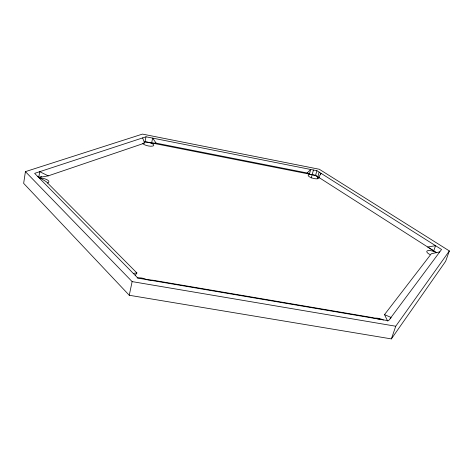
<?xml version="1.0" encoding="UTF-8"?>
<svg xmlns="http://www.w3.org/2000/svg" width="473" height="473" viewBox="0 0 473 473"><rect width="100%" height="100%" fill="white"/><g stroke="black" fill="none" stroke-linecap="round" stroke-linejoin="round"><path stroke-width="0.71" d="M25.418 171.634L23.65 183.347L129.259 295.27L391.378 338.905L445.643 261.303L449.35 250.938L319.31 169.263L142.474 134.096L25.418 171.634L132.127 281.606L395.741 326.228L449.35 250.938M146.027 136.792L34.635 173.355L137.939 278.124L388.534 320.759L441.557 249.478L316.91 170.706L146.027 136.792L145.04 141.663L315.592 175.341L436.709 252.771M129.259 295.27L132.127 281.606M311.222 177.966L313.469 170.02M315.592 175.341L316.91 170.706M317.253 178.753L319.145 172.119M320.564 174.584L320.942 173.254L318.832 177.41L319.612 177.913M390.538 318.826L391.011 317.43L384.519 314.61L431.305 253.765L439.784 251.861M391.378 338.905L395.741 326.228M135.219 275.351L136.91 272.962L46.324 181.738L37.84 176.606M307.137 172.988L310.714 169.476L309.407 174.123L307.137 172.988L156.143 143.153L151.65 142.97L152.649 138.104L156.143 143.153M48.252 175.855L39.697 171.693L38.786 177.511L48.252 175.855L144.697 143.071L142.586 137.921M39.484 177.274L41.583 176.565M133.256 273.376L136.91 272.962M39.312 178.043L41.05 178.114A6.994 2.513 9.1 0 1 47.933 180.308A6.994 2.513 9.1 0 1 47.501 183.057M147.807 279.803L152.909 280.223L371.193 317.377L379.588 319.234M384.519 314.61L387.629 321.102M429.998 254.563A6.439 2.158 18.9 0 1 426.918 251.139A6.439 2.158 18.9 0 1 432.665 251.104L434.249 251.636A6.439 2.158 18.9 0 1 436.638 252.765M374.823 318.199A7.958 3.358 19.4 0 1 383.378 320.014M137.129 277.923A8.26 3.749 11.4 0 1 146.932 279.791M142.769 143.36A5.658 1.744 12 0 0 150.497 146.21A5.658 1.744 12 0 0 152.548 143.851L151.502 143.331A5.658 1.744 12 0 0 143.786 142.237M318.613 177.801L318.601 178.244A5.439 1.644 15.5 0 1 311.305 177.73A5.439 1.644 15.5 0 1 309.289 174.608L310.276 174.549A5.439 1.644 15.5 0 1 318.613 177.801M435.544 245.682L433.729 250.861L427.687 246.995L435.544 245.682"/></g></svg>
